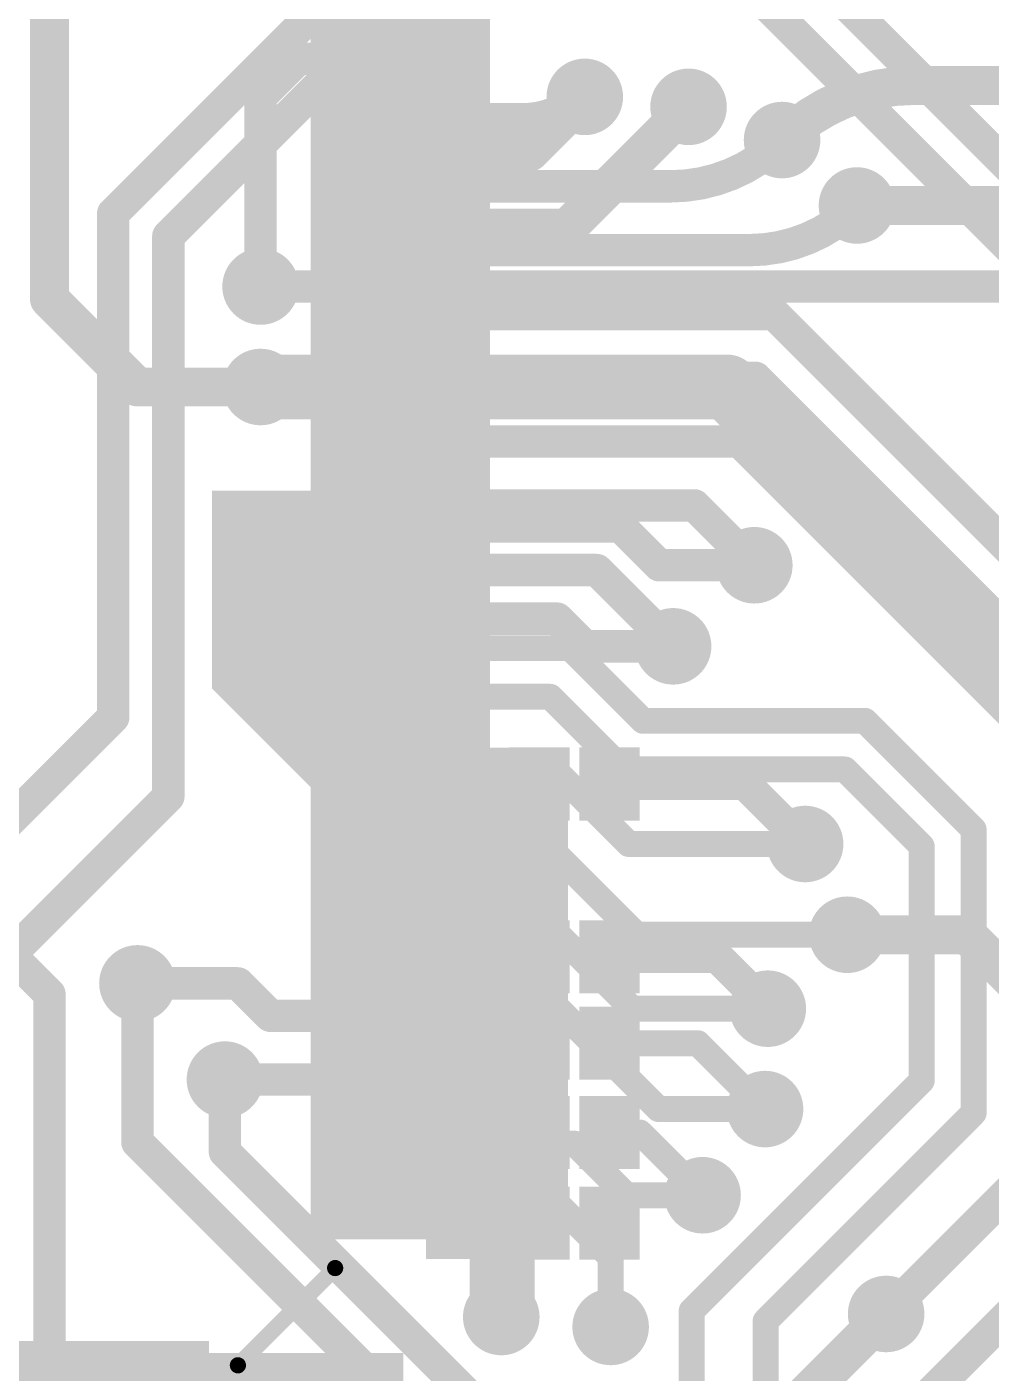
# Model space of a CAD drawing. Header units: millimetres. Extents: x -1.41 to 1.31, y -1.41 to 1.41.
# Drawn here: x 0.1959 to 0.4934, y -0.4238 to -0.0084 of the extents above; entities that cross this region are included whole.
import ezdxf

# ---------------------------------------------------------------- set-up
doc = ezdxf.new("R2010")
doc.units = ezdxf.units.MM
doc.header["$MEASUREMENT"] = 0
for name, color, linetype in [('BottomLayer', 5, 'Continuous'), ('BottomPaste', 16, 'Continuous'), ('BottomSolder', 6, 'Continuous'), ('Mechanical2', 216, 'Continuous'), ('TopLayer', 1, 'Continuous'), ('TopOverlay', 2, 'Continuous'), ('TopPaste', 8, 'Continuous'), ('TopSolder', 216, 'Continuous'), ('ViaHoleLayer', 16, 'Continuous')]:
    doc.layers.add(name, color=color, linetype=linetype)

# ---------------------------------------------------------------- blocks, each defined once
blk = doc.blocks.new('LQFP_100_16')
at = {"layer": 'TopLayer'}
for points in [[(0.2815, 0.12402), (0.32874, 0.12402), (0.32874, 0.1122), (0.2815, 0.1122)], [(0.2815, 0.10433), (0.32874, 0.10433), (0.32874, 0.09252), (0.2815, 0.09252)], [(0.2815, 0.08465), (0.32874, 0.08465), (0.32874, 0.07283), (0.2815, 0.07283)], [(0.2815, 0.06496), (0.32874, 0.06496), (0.32874, 0.05315), (0.2815, 0.05315)], [(0.2815, 0.04528), (0.32874, 0.04528), (0.32874, 0.03346), (0.2815, 0.03346)], [(0.2815, 0.02559), (0.32874, 0.02559), (0.32874, 0.01378), (0.2815, 0.01378)], [(0.2815, 0.00591), (0.32874, 0.00591), (0.32874, -0.00591), (0.2815, -0.00591)], [(0.2815, -0.01378), (0.32874, -0.01378), (0.32874, -0.02559), (0.2815, -0.02559)], [(0.2815, -0.03346), (0.32874, -0.03346), (0.32874, -0.04528), (0.2815, -0.04528)], [(0.2815, -0.05315), (0.32874, -0.05315), (0.32874, -0.06496), (0.2815, -0.06496)], [(0.2815, -0.07283), (0.32874, -0.07283), (0.32874, -0.08465), (0.2815, -0.08465)], [(0.2815, -0.09252), (0.32874, -0.09252), (0.32874, -0.10433), (0.2815, -0.10433)], [(0.2815, -0.1122), (0.32874, -0.1122), (0.32874, -0.12402), (0.2815, -0.12402)], [(0.2815, -0.13189), (0.32874, -0.13189), (0.32874, -0.1437), (0.2815, -0.1437)], [(0.2815, -0.15157), (0.32874, -0.15157), (0.32874, -0.16339), (0.2815, -0.16339)], [(0.2815, -0.17126), (0.32874, -0.17126), (0.32874, -0.18307), (0.2815, -0.18307)], [(0.2815, -0.19094), (0.32874, -0.19094), (0.32874, -0.20276), (0.2815, -0.20276)], [(0.2815, -0.21063), (0.32874, -0.21063), (0.32874, -0.22244), (0.2815, -0.22244)], [(0.2815, -0.23031), (0.32874, -0.23031), (0.32874, -0.24213), (0.2815, -0.24213)], [(0.20276, -0.2815), (0.20276, -0.32874), (0.19094, -0.32874), (0.19094, -0.2815)], [(0.22244, -0.2815), (0.22244, -0.32874), (0.21063, -0.32874), (0.21063, -0.2815)], [(0.24213, -0.2815), (0.24213, -0.32874), (0.23031, -0.32874), (0.23031, -0.2815)]]:
    blk.add_hatch(color=1, dxfattribs=at).paths.add_polyline_path(points)
at = {"layer": 'TopPaste'}
for points in [[(0.2815, 0.12402), (0.32874, 0.12402), (0.32874, 0.1122), (0.2815, 0.1122)], [(0.2815, 0.10433), (0.32874, 0.10433), (0.32874, 0.09252), (0.2815, 0.09252)], [(0.2815, 0.08465), (0.32874, 0.08465), (0.32874, 0.07283), (0.2815, 0.07283)], [(0.2815, 0.06496), (0.32874, 0.06496), (0.32874, 0.05315), (0.2815, 0.05315)], [(0.2815, 0.04528), (0.32874, 0.04528), (0.32874, 0.03346), (0.2815, 0.03346)], [(0.2815, 0.02559), (0.32874, 0.02559), (0.32874, 0.01378), (0.2815, 0.01378)], [(0.2815, 0.00591), (0.32874, 0.00591), (0.32874, -0.00591), (0.2815, -0.00591)], [(0.2815, -0.01378), (0.32874, -0.01378), (0.32874, -0.02559), (0.2815, -0.02559)], [(0.2815, -0.03346), (0.32874, -0.03346), (0.32874, -0.04528), (0.2815, -0.04528)], [(0.2815, -0.05315), (0.32874, -0.05315), (0.32874, -0.06496), (0.2815, -0.06496)], [(0.2815, -0.07283), (0.32874, -0.07283), (0.32874, -0.08465), (0.2815, -0.08465)], [(0.2815, -0.09252), (0.32874, -0.09252), (0.32874, -0.10433), (0.2815, -0.10433)], [(0.2815, -0.1122), (0.32874, -0.1122), (0.32874, -0.12402), (0.2815, -0.12402)], [(0.2815, -0.13189), (0.32874, -0.13189), (0.32874, -0.1437), (0.2815, -0.1437)], [(0.2815, -0.15157), (0.32874, -0.15157), (0.32874, -0.16339), (0.2815, -0.16339)], [(0.2815, -0.17126), (0.32874, -0.17126), (0.32874, -0.18307), (0.2815, -0.18307)], [(0.2815, -0.19094), (0.32874, -0.19094), (0.32874, -0.20276), (0.2815, -0.20276)], [(0.2815, -0.21063), (0.32874, -0.21063), (0.32874, -0.22244), (0.2815, -0.22244)], [(0.2815, -0.23031), (0.32874, -0.23031), (0.32874, -0.24213), (0.2815, -0.24213)], [(0.20276, -0.2815), (0.20276, -0.32874), (0.19094, -0.32874), (0.19094, -0.2815)], [(0.22244, -0.2815), (0.22244, -0.32874), (0.21063, -0.32874), (0.21063, -0.2815)], [(0.24213, -0.2815), (0.24213, -0.32874), (0.23031, -0.32874), (0.23031, -0.2815)]]:
    blk.add_hatch(color=8, dxfattribs=at).paths.add_polyline_path(points)
at = {"layer": 'TopSolder'}
for points in [[(0.2775, 0.1477), (0.33274, 0.1477), (0.33274, 0.12789), (0.2775, 0.12789)], [(0.2775, 0.12802), (0.33274, 0.12802), (0.33274, 0.1082), (0.2775, 0.1082)], [(0.2775, 0.10833), (0.33274, 0.10833), (0.33274, 0.08852), (0.2775, 0.08852)], [(0.2775, 0.08865), (0.33274, 0.08865), (0.33274, 0.06883), (0.2775, 0.06883)], [(0.2775, 0.06896), (0.33274, 0.06896), (0.33274, 0.04915), (0.2775, 0.04915)], [(0.2775, 0.04928), (0.33274, 0.04928), (0.33274, 0.02946), (0.2775, 0.02946)], [(0.2775, 0.02959), (0.33274, 0.02959), (0.33274, 0.00978), (0.2775, 0.00978)], [(0.2775, 0.00991), (0.33274, 0.00991), (0.33274, -0.00991), (0.2775, -0.00991)], [(0.2775, -0.00978), (0.33274, -0.00978), (0.33274, -0.02959), (0.2775, -0.02959)], [(0.2775, -0.02946), (0.33274, -0.02946), (0.33274, -0.04928), (0.2775, -0.04928)], [(0.2775, -0.04915), (0.33274, -0.04915), (0.33274, -0.06896), (0.2775, -0.06896)], [(0.2775, -0.06883), (0.33274, -0.06883), (0.33274, -0.08865), (0.2775, -0.08865)], [(0.2775, -0.08852), (0.33274, -0.08852), (0.33274, -0.10833), (0.2775, -0.10833)], [(0.2775, -0.1082), (0.33274, -0.1082), (0.33274, -0.12802), (0.2775, -0.12802)], [(0.2775, -0.12789), (0.33274, -0.12789), (0.33274, -0.1477), (0.2775, -0.1477)], [(0.2775, -0.14757), (0.33274, -0.14757), (0.33274, -0.16739), (0.2775, -0.16739)], [(0.2775, -0.16726), (0.33274, -0.16726), (0.33274, -0.18707), (0.2775, -0.18707)], [(0.2775, -0.18694), (0.33274, -0.18694), (0.33274, -0.20676), (0.2775, -0.20676)], [(0.2775, -0.20663), (0.33274, -0.20663), (0.33274, -0.22644), (0.2775, -0.22644)], [(0.2775, -0.22631), (0.33274, -0.22631), (0.33274, -0.24613), (0.2775, -0.24613)], [(0.20676, -0.2775), (0.20676, -0.33274), (0.18694, -0.33274), (0.18694, -0.2775)], [(0.22644, -0.2775), (0.22644, -0.33274), (0.20663, -0.33274), (0.20663, -0.2775)], [(0.24613, -0.2775), (0.24613, -0.33274), (0.22631, -0.33274), (0.22631, -0.2775)]]:
    blk.add_hatch(color=216, dxfattribs=at).paths.add_polyline_path(points)
at = {"layer": 'TopOverlay', "const_width": 0.005}
blk.add_lwpolyline([(0.255, -0.285), (0.285, -0.255)], dxfattribs=at)
at = {"layer": 'TopOverlay', "const_width": 0.0025}
for points in [[(0.28375, -0.255, 1), (0.28625, -0.255, 1)], [(0.25375, -0.285, 1), (0.25625, -0.285, 1)]]:
    blk.add_lwpolyline(points, format="xyb", close=True, dxfattribs=at)
blk = doc.blocks.new('R___0201_B_19')
at = {"layer": 'BottomLayer'}
for points in [[(-0.01614, 0.00728), (-0.00551, 0.00728), (-0.00551, -0.00728), (-0.01614, -0.00728)], [(0.00551, 0.00728), (0.01614, 0.00728), (0.01614, -0.00728), (0.00551, -0.00728)]]:
    blk.add_hatch(color=5, dxfattribs=at).paths.add_polyline_path(points)
at = {"layer": 'BottomPaste'}
for points in [[(-0.01614, 0.00728), (-0.00551, 0.00728), (-0.00551, -0.00728), (-0.01614, -0.00728)], [(0.00551, 0.00728), (0.01614, 0.00728), (0.01614, -0.00728), (0.00551, -0.00728)]]:
    blk.add_hatch(color=16, dxfattribs=at).paths.add_polyline_path(points)
at = {"layer": 'BottomSolder'}
for points in [[(-0.02014, 0.01128), (-0.00151, 0.01128), (-0.00151, -0.01128), (-0.02014, -0.01128)], [(0.00151, 0.01128), (0.02014, 0.01128), (0.02014, -0.01128), (0.00151, -0.01128)]]:
    blk.add_hatch(color=6, dxfattribs=at).paths.add_polyline_path(points)
blk = doc.blocks.new('R___0201_B_25')
at = {"layer": 'BottomLayer'}
for points in [[(-0.01614, 0.00728), (-0.00551, 0.00728), (-0.00551, -0.00728), (-0.01614, -0.00728)], [(0.00551, 0.00728), (0.01614, 0.00728), (0.01614, -0.00728), (0.00551, -0.00728)]]:
    blk.add_hatch(color=5, dxfattribs=at).paths.add_polyline_path(points)
at = {"layer": 'BottomPaste'}
for points in [[(-0.01614, 0.00728), (-0.00551, 0.00728), (-0.00551, -0.00728), (-0.01614, -0.00728)], [(0.00551, 0.00728), (0.01614, 0.00728), (0.01614, -0.00728), (0.00551, -0.00728)]]:
    blk.add_hatch(color=16, dxfattribs=at).paths.add_polyline_path(points)
at = {"layer": 'BottomSolder'}
for points in [[(-0.02014, 0.01128), (-0.00151, 0.01128), (-0.00151, -0.01128), (-0.02014, -0.01128)], [(0.00151, 0.01128), (0.02014, 0.01128), (0.02014, -0.01128), (0.00151, -0.01128)]]:
    blk.add_hatch(color=6, dxfattribs=at).paths.add_polyline_path(points)
blk = doc.blocks.new('R___0201_B_27')
at = {"layer": 'BottomLayer'}
for points in [[(-0.01614, 0.00728), (-0.00551, 0.00728), (-0.00551, -0.00728), (-0.01614, -0.00728)], [(0.00551, 0.00728), (0.01614, 0.00728), (0.01614, -0.00728), (0.00551, -0.00728)]]:
    blk.add_hatch(color=5, dxfattribs=at).paths.add_polyline_path(points)
at = {"layer": 'BottomPaste'}
for points in [[(-0.01614, 0.00728), (-0.00551, 0.00728), (-0.00551, -0.00728), (-0.01614, -0.00728)], [(0.00551, 0.00728), (0.01614, 0.00728), (0.01614, -0.00728), (0.00551, -0.00728)]]:
    blk.add_hatch(color=16, dxfattribs=at).paths.add_polyline_path(points)
at = {"layer": 'BottomSolder'}
for points in [[(-0.02014, 0.01128), (-0.00151, 0.01128), (-0.00151, -0.01128), (-0.02014, -0.01128)], [(0.00151, 0.01128), (0.02014, 0.01128), (0.02014, -0.01128), (0.00151, -0.01128)]]:
    blk.add_hatch(color=6, dxfattribs=at).paths.add_polyline_path(points)
blk = doc.blocks.new('R___0201_B_31')
at = {"layer": 'BottomLayer'}
for points in [[(-0.01614, 0.00728), (-0.00551, 0.00728), (-0.00551, -0.00728), (-0.01614, -0.00728)], [(0.00551, 0.00728), (0.01614, 0.00728), (0.01614, -0.00728), (0.00551, -0.00728)]]:
    blk.add_hatch(color=5, dxfattribs=at).paths.add_polyline_path(points)
at = {"layer": 'BottomPaste'}
for points in [[(-0.01614, 0.00728), (-0.00551, 0.00728), (-0.00551, -0.00728), (-0.01614, -0.00728)], [(0.00551, 0.00728), (0.01614, 0.00728), (0.01614, -0.00728), (0.00551, -0.00728)]]:
    blk.add_hatch(color=16, dxfattribs=at).paths.add_polyline_path(points)
at = {"layer": 'BottomSolder'}
for points in [[(-0.02014, 0.01128), (-0.00151, 0.01128), (-0.00151, -0.01128), (-0.02014, -0.01128)], [(0.00151, 0.01128), (0.02014, 0.01128), (0.02014, -0.01128), (0.00151, -0.01128)]]:
    blk.add_hatch(color=6, dxfattribs=at).paths.add_polyline_path(points)
blk = doc.blocks.new('R___0201_B_34')
at = {"layer": 'BottomLayer'}
for points in [[(-0.01614, 0.00728), (-0.00551, 0.00728), (-0.00551, -0.00728), (-0.01614, -0.00728)], [(0.00551, 0.00728), (0.01614, 0.00728), (0.01614, -0.00728), (0.00551, -0.00728)]]:
    blk.add_hatch(color=5, dxfattribs=at).paths.add_polyline_path(points)
at = {"layer": 'BottomPaste'}
for points in [[(-0.01614, 0.00728), (-0.00551, 0.00728), (-0.00551, -0.00728), (-0.01614, -0.00728)], [(0.00551, 0.00728), (0.01614, 0.00728), (0.01614, -0.00728), (0.00551, -0.00728)]]:
    blk.add_hatch(color=16, dxfattribs=at).paths.add_polyline_path(points)
at = {"layer": 'BottomSolder'}
for points in [[(-0.02014, 0.01128), (-0.00151, 0.01128), (-0.00151, -0.01128), (-0.02014, -0.01128)], [(0.00151, 0.01128), (0.02014, 0.01128), (0.02014, -0.01128), (0.00151, -0.01128)]]:
    blk.add_hatch(color=6, dxfattribs=at).paths.add_polyline_path(points)
blk = doc.blocks.new('R___0201_B_36')
at = {"layer": 'BottomLayer'}
for points in [[(-0.01614, 0.00728), (-0.00551, 0.00728), (-0.00551, -0.00728), (-0.01614, -0.00728)], [(0.00551, 0.00728), (0.01614, 0.00728), (0.01614, -0.00728), (0.00551, -0.00728)]]:
    blk.add_hatch(color=5, dxfattribs=at).paths.add_polyline_path(points)
at = {"layer": 'BottomPaste'}
for points in [[(-0.01614, 0.00728), (-0.00551, 0.00728), (-0.00551, -0.00728), (-0.01614, -0.00728)], [(0.00551, 0.00728), (0.01614, 0.00728), (0.01614, -0.00728), (0.00551, -0.00728)]]:
    blk.add_hatch(color=16, dxfattribs=at).paths.add_polyline_path(points)
at = {"layer": 'BottomSolder'}
for points in [[(-0.02014, 0.01128), (-0.00151, 0.01128), (-0.00151, -0.01128), (-0.02014, -0.01128)], [(0.00151, 0.01128), (0.02014, 0.01128), (0.02014, -0.01128), (0.00151, -0.01128)]]:
    blk.add_hatch(color=6, dxfattribs=at).paths.add_polyline_path(points)
blk = doc.blocks.new('R___0201_B_50')
at = {"layer": 'BottomLayer'}
for points in [[(-0.01614, 0.00728), (-0.00551, 0.00728), (-0.00551, -0.00728), (-0.01614, -0.00728)], [(0.00551, 0.00728), (0.01614, 0.00728), (0.01614, -0.00728), (0.00551, -0.00728)]]:
    blk.add_hatch(color=5, dxfattribs=at).paths.add_polyline_path(points)
at = {"layer": 'BottomPaste'}
for points in [[(-0.01614, 0.00728), (-0.00551, 0.00728), (-0.00551, -0.00728), (-0.01614, -0.00728)], [(0.00551, 0.00728), (0.01614, 0.00728), (0.01614, -0.00728), (0.00551, -0.00728)]]:
    blk.add_hatch(color=16, dxfattribs=at).paths.add_polyline_path(points)
at = {"layer": 'BottomSolder'}
for points in [[(-0.02014, 0.01128), (-0.00151, 0.01128), (-0.00151, -0.01128), (-0.02014, -0.01128)], [(0.00151, 0.01128), (0.02014, 0.01128), (0.02014, -0.01128), (0.00151, -0.01128)]]:
    blk.add_hatch(color=6, dxfattribs=at).paths.add_polyline_path(points)
blk = doc.blocks.new('R___0201_B_52')
at = {"layer": 'BottomLayer'}
for points in [[(-0.01614, 0.00728), (-0.00551, 0.00728), (-0.00551, -0.00728), (-0.01614, -0.00728)], [(0.00551, 0.00728), (0.01614, 0.00728), (0.01614, -0.00728), (0.00551, -0.00728)]]:
    blk.add_hatch(color=5, dxfattribs=at).paths.add_polyline_path(points)
at = {"layer": 'BottomPaste'}
for points in [[(-0.01614, 0.00728), (-0.00551, 0.00728), (-0.00551, -0.00728), (-0.01614, -0.00728)], [(0.00551, 0.00728), (0.01614, 0.00728), (0.01614, -0.00728), (0.00551, -0.00728)]]:
    blk.add_hatch(color=16, dxfattribs=at).paths.add_polyline_path(points)
at = {"layer": 'BottomSolder'}
for points in [[(-0.02014, 0.01128), (-0.00151, 0.01128), (-0.00151, -0.01128), (-0.02014, -0.01128)], [(0.00151, 0.01128), (0.02014, 0.01128), (0.02014, -0.01128), (0.00151, -0.01128)]]:
    blk.add_hatch(color=6, dxfattribs=at).paths.add_polyline_path(points)

msp = doc.modelspace()

# ---------------------------------------------------------------- hatches: boundary and pattern name
at = {"layer": 'BottomLayer'}
h = msp.add_hatch(color=5, dxfattribs=at)
edge = h.paths.add_edge_path()
edge.add_arc((0.36802, -0.03002), 0.01181, 0, 360)
h = msp.add_hatch(color=5, dxfattribs=at)
edge = h.paths.add_edge_path()
edge.add_arc((0.40004, -0.03309), 0.01181, 0, 360)
h = msp.add_hatch(color=5, dxfattribs=at)
edge = h.paths.add_edge_path()
edge.add_arc((0.42889, -0.04334), 0.01181, 0, 360)
for points in [[(0.314, -0.05553), (0.329, -0.05553), (0.329, -0.03853), (0.314, -0.03853)], [(0.253, -0.21253), (0.30817, -0.21253), (0.30817, -0.15153), (0.253, -0.15153)], [(0.35738, -0.25479), (0.28406, -0.18147), (0.253, -0.21253), (0.32632, -0.28585)], [(0.319, -0.38853), (0.36283, -0.38853), (0.36283, -0.232), (0.319, -0.232)]]:
    msp.add_hatch(color=5, dxfattribs=at).paths.add_polyline_path(points)
h = msp.add_hatch(color=5, dxfattribs=at)
edge = h.paths.add_edge_path()
edge.add_arc((0.452, -0.06353), 0.01181, 0, 360)
h = msp.add_hatch(color=5, dxfattribs=at)
edge = h.paths.add_edge_path()
edge.add_arc((0.268, -0.08853), 0.01181, 0, 360)
h = msp.add_hatch(color=5, dxfattribs=at)
edge = h.paths.add_edge_path()
edge.add_arc((0.268, -0.11953), 0.01181, 0, 360)
h = msp.add_hatch(color=5, dxfattribs=at)
edge = h.paths.add_edge_path()
edge.add_arc((0.268, -0.16953), 0.01181, 0, 360)
h = msp.add_hatch(color=5, dxfattribs=at)
edge = h.paths.add_edge_path()
edge.add_arc((0.42033, -0.17453), 0.01181, 0, 360)
h = msp.add_hatch(color=5, dxfattribs=at)
edge = h.paths.add_edge_path()
edge.add_arc((0.268, -0.20053), 0.01181, 0, 360)
h = msp.add_hatch(color=5, dxfattribs=at)
edge = h.paths.add_edge_path()
edge.add_arc((0.39527, -0.19954), 0.01181, 0, 360)
h = msp.add_hatch(color=5, dxfattribs=at)
edge = h.paths.add_edge_path()
edge.add_arc((0.43601, -0.26053), 0.01181, 0, 360)
h = msp.add_hatch(color=5, dxfattribs=at)
edge = h.paths.add_edge_path()
edge.add_arc((0.449, -0.28853), 0.01181, 0, 360)
h = msp.add_hatch(color=5, dxfattribs=at)
edge = h.paths.add_edge_path()
edge.add_arc((0.23, -0.30353), 0.01181, 0, 360)
h = msp.add_hatch(color=5, dxfattribs=at)
edge = h.paths.add_edge_path()
edge.add_arc((0.42449, -0.31134), 0.01181, 0, 360)
h = msp.add_hatch(color=5, dxfattribs=at)
edge = h.paths.add_edge_path()
edge.add_arc((0.257, -0.33322), 0.01181, 0, 360)
h = msp.add_hatch(color=5, dxfattribs=at)
edge = h.paths.add_edge_path()
edge.add_arc((0.42364, -0.34231), 0.01181, 0, 360)
h = msp.add_hatch(color=5, dxfattribs=at)
edge = h.paths.add_edge_path()
edge.add_arc((0.40437, -0.3689), 0.01181, 0, 360)
h = msp.add_hatch(color=5, dxfattribs=at)
edge = h.paths.add_edge_path()
edge.add_arc((0.461, -0.40553), 0.01181, 0, 360)
h = msp.add_hatch(color=5, dxfattribs=at)
edge = h.paths.add_edge_path()
edge.add_arc((0.34226, -0.40647), 0.01181, 0, 360)
h = msp.add_hatch(color=5, dxfattribs=at)
edge = h.paths.add_edge_path()
edge.add_arc((0.376, -0.40953), 0.01181, 0, 360)
at = {"layer": 'TopLayer'}
h = msp.add_hatch(color=1, dxfattribs=at)
edge = h.paths.add_edge_path()
edge.add_arc((0.36802, -0.03002), 0.01181, 0, 360)
h = msp.add_hatch(color=1, dxfattribs=at)
edge = h.paths.add_edge_path()
edge.add_arc((0.40004, -0.03309), 0.01181, 0, 360)
h = msp.add_hatch(color=1, dxfattribs=at)
edge = h.paths.add_edge_path()
edge.add_arc((0.42889, -0.04334), 0.01181, 0, 360)
h = msp.add_hatch(color=1, dxfattribs=at)
edge = h.paths.add_edge_path()
edge.add_arc((0.452, -0.06353), 0.01181, 0, 360)
h = msp.add_hatch(color=1, dxfattribs=at)
edge = h.paths.add_edge_path()
edge.add_arc((0.268, -0.08853), 0.01181, 0, 360)
h = msp.add_hatch(color=1, dxfattribs=at)
edge = h.paths.add_edge_path()
edge.add_arc((0.268, -0.11953), 0.01181, 0, 360)
h = msp.add_hatch(color=1, dxfattribs=at)
edge = h.paths.add_edge_path()
edge.add_arc((0.268, -0.16953), 0.01181, 0, 360)
h = msp.add_hatch(color=1, dxfattribs=at)
edge = h.paths.add_edge_path()
edge.add_arc((0.42033, -0.17453), 0.01181, 0, 360)
h = msp.add_hatch(color=1, dxfattribs=at)
edge = h.paths.add_edge_path()
edge.add_arc((0.268, -0.20053), 0.01181, 0, 360)
h = msp.add_hatch(color=1, dxfattribs=at)
edge = h.paths.add_edge_path()
edge.add_arc((0.39527, -0.19954), 0.01181, 0, 360)
h = msp.add_hatch(color=1, dxfattribs=at)
edge = h.paths.add_edge_path()
edge.add_arc((0.43601, -0.26053), 0.01181, 0, 360)
h = msp.add_hatch(color=1, dxfattribs=at)
edge = h.paths.add_edge_path()
edge.add_arc((0.449, -0.28853), 0.01181, 0, 360)
h = msp.add_hatch(color=1, dxfattribs=at)
edge = h.paths.add_edge_path()
edge.add_arc((0.23, -0.30353), 0.01181, 0, 360)
h = msp.add_hatch(color=1, dxfattribs=at)
edge = h.paths.add_edge_path()
edge.add_arc((0.42449, -0.31134), 0.01181, 0, 360)
h = msp.add_hatch(color=1, dxfattribs=at)
edge = h.paths.add_edge_path()
edge.add_arc((0.257, -0.33322), 0.01181, 0, 360)
h = msp.add_hatch(color=1, dxfattribs=at)
edge = h.paths.add_edge_path()
edge.add_arc((0.42364, -0.34231), 0.01181, 0, 360)
h = msp.add_hatch(color=1, dxfattribs=at)
edge = h.paths.add_edge_path()
edge.add_arc((0.40437, -0.3689), 0.01181, 0, 360)
h = msp.add_hatch(color=1, dxfattribs=at)
edge = h.paths.add_edge_path()
edge.add_arc((0.461, -0.40553), 0.01181, 0, 360)
h = msp.add_hatch(color=1, dxfattribs=at)
edge = h.paths.add_edge_path()
edge.add_arc((0.34226, -0.40647), 0.01181, 0, 360)
h = msp.add_hatch(color=1, dxfattribs=at)
edge = h.paths.add_edge_path()
edge.add_arc((0.376, -0.40953), 0.01181, 0, 360)
msp.add_hatch(color=1, dxfattribs=at).paths.add_polyline_path([(0.312, -0.468), (0.312, -0.41761), (0.23622, -0.41761), (0.23622, -0.468)])
at = {"layer": 'ViaHoleLayer'}
h = msp.add_hatch(color=16, dxfattribs=at)
edge = h.paths.add_edge_path()
edge.add_arc((0.36802, -0.03002), 0.00591, 0, 360)
h = msp.add_hatch(color=16, dxfattribs=at)
edge = h.paths.add_edge_path()
edge.add_arc((0.40004, -0.03309), 0.00591, 0, 360)
h = msp.add_hatch(color=16, dxfattribs=at)
edge = h.paths.add_edge_path()
edge.add_arc((0.42889, -0.04334), 0.00591, 0, 360)
h = msp.add_hatch(color=16, dxfattribs=at)
edge = h.paths.add_edge_path()
edge.add_arc((0.452, -0.06353), 0.00591, 0, 360)
h = msp.add_hatch(color=16, dxfattribs=at)
edge = h.paths.add_edge_path()
edge.add_arc((0.268, -0.08853), 0.00591, 0, 360)
h = msp.add_hatch(color=16, dxfattribs=at)
edge = h.paths.add_edge_path()
edge.add_arc((0.268, -0.11953), 0.00591, 0, 360)
h = msp.add_hatch(color=16, dxfattribs=at)
edge = h.paths.add_edge_path()
edge.add_arc((0.268, -0.16953), 0.00591, 0, 360)
h = msp.add_hatch(color=16, dxfattribs=at)
edge = h.paths.add_edge_path()
edge.add_arc((0.42033, -0.17453), 0.00591, 0, 360)
h = msp.add_hatch(color=16, dxfattribs=at)
edge = h.paths.add_edge_path()
edge.add_arc((0.268, -0.20053), 0.00591, 0, 360)
h = msp.add_hatch(color=16, dxfattribs=at)
edge = h.paths.add_edge_path()
edge.add_arc((0.39527, -0.19954), 0.00591, 0, 360)
h = msp.add_hatch(color=16, dxfattribs=at)
edge = h.paths.add_edge_path()
edge.add_arc((0.43601, -0.26053), 0.00591, 0, 360)
h = msp.add_hatch(color=16, dxfattribs=at)
edge = h.paths.add_edge_path()
edge.add_arc((0.449, -0.28853), 0.00591, 0, 360)
h = msp.add_hatch(color=16, dxfattribs=at)
edge = h.paths.add_edge_path()
edge.add_arc((0.23, -0.30353), 0.00591, 0, 360)
h = msp.add_hatch(color=16, dxfattribs=at)
edge = h.paths.add_edge_path()
edge.add_arc((0.42449, -0.31134), 0.00591, 0, 360)
h = msp.add_hatch(color=16, dxfattribs=at)
edge = h.paths.add_edge_path()
edge.add_arc((0.257, -0.33322), 0.00591, 0, 360)
h = msp.add_hatch(color=16, dxfattribs=at)
edge = h.paths.add_edge_path()
edge.add_arc((0.42364, -0.34231), 0.00591, 0, 360)
h = msp.add_hatch(color=16, dxfattribs=at)
edge = h.paths.add_edge_path()
edge.add_arc((0.40437, -0.3689), 0.00591, 0, 360)
h = msp.add_hatch(color=16, dxfattribs=at)
edge = h.paths.add_edge_path()
edge.add_arc((0.34226, -0.40647), 0.00591, 0, 360)
h = msp.add_hatch(color=16, dxfattribs=at)
edge = h.paths.add_edge_path()
edge.add_arc((0.461, -0.40553), 0.00591, 0, 360)
h = msp.add_hatch(color=16, dxfattribs=at)
edge = h.paths.add_edge_path()
edge.add_arc((0.376, -0.40953), 0.00591, 0, 360)

# ---------------------------------------------------------------- linework, layer by layer
at = {"layer": 'BottomLayer'}
for points, const_width in [([(0.22254, -0.06595), (0.3096, 0.02111)], 0.01), ([(0.23954, -0.07299), (0.31395, 0.00143)], 0.01), ([(0.46949, -0.02653), (0.683, -0.02653)], 0.012), ([(0.35104, -0.047), (0.36802, -0.03002)], 0.012), ([(0.3626, -0.07053), (0.40004, -0.03309)], 0.012), ([(0.29935, -0.0635), (0.29935, -0.047)], 0.012), ([(0.321, -0.047), (0.35104, -0.047)], 0.012), ([(0.29935, -0.0635), (0.30638, -0.07053)], 0.012), ([(0.452, -0.06353), (0.66, -0.06353)], 0.012), ([(0.22254, -0.22143), (0.22254, -0.06595)], 0.01), ([(0.30638, -0.07053), (0.3626, -0.07053)], 0.012), ([(0.23954, -0.2459), (0.23954, -0.07299)], 0.01), ([(0.268, -0.08853), (0.59362, -0.08853)], 0.01), ([(0.268, -0.11953), (0.412, -0.11953)], 0.02), ([(0.412, -0.11953), (0.55881, -0.26634)], 0.02), ([(0.32231, -0.16253), (0.379, -0.16253)], 0.01), ([(0.379, -0.16253), (0.391, -0.17453)], 0.01), ([(0.321, -0.163), (0.32184, -0.163)], 0.008), ([(0.32184, -0.163), (0.32231, -0.16253)], 0.008), ([(0.391, -0.17453), (0.42033, -0.17453)], 0.01), ([(0.268, -0.17753), (0.27, -0.17753)], 0.008), ([(0.28059, -0.18403), (0.29417, -0.19761)], 0.025), ([(0.29417, -0.2167), (0.29417, -0.19761)], 0.025), ([(0.29935, -0.191), (0.30003, -0.19168)], 0.012), ([(0.30003, -0.19677), (0.30003, -0.19168)], 0.012), ([(0.323, -0.191), (0.35947, -0.191)], 0.01), ([(0.35947, -0.191), (0.36801, -0.19954)], 0.01), ([(0.30003, -0.19677), (0.30217, -0.19891)], 0.012), ([(0.30217, -0.2087), (0.30217, -0.19891)], 0.012), ([(0.36801, -0.19954), (0.39527, -0.19954)], 0.01), ([(0.13497, -0.309), (0.22254, -0.22143)], 0.01), ([(0.33147, -0.238), (0.341, -0.238)], 0.012), ([(0.341, -0.238), (0.34274, -0.23974)], 0.012), ([(0.34274, -0.26794), (0.34274, -0.23974)], 0.012), ([(0.345, -0.242), (0.354, -0.242)], 0.012), ([(0.37565, -0.242), (0.41748, -0.242)], 0.01), ([(0.41748, -0.242), (0.43601, -0.26053)], 0.01), ([(0.14842, -0.33702), (0.23954, -0.2459)], 0.01), ([(0.34541, -0.31026), (0.34541, -0.26794)], 0.025), ([(0.34274, -0.28916), (0.34891, -0.29533)], 0.012), ([(0.449, -0.28853), (0.486, -0.28853)], 0.012), ([(0.486, -0.28853), (0.531, -0.33353)], 0.012), ([(0.37565, -0.29533), (0.40892, -0.29533)], 0.01), ([(0.40892, -0.29533), (0.42449, -0.31091)], 0.01), ([(0.23, -0.35257), (0.23, -0.30353)], 0.01), ([(0.34226, -0.31692), (0.34891, -0.31026)], 0.012), ([(0.35441, -0.322), (0.35441, -0.31026)], 0.012), ([(0.42449, -0.31134), (0.42449, -0.31091)], 0.01), ([(0.37565, -0.322), (0.40289, -0.322)], 0.008), ([(0.40289, -0.322), (0.42321, -0.34231)], 0.008), ([(0.257, -0.35553), (0.257, -0.33322)], 0.01), ([(0.42321, -0.34231), (0.42364, -0.34231)], 0.008), ([(0.34351, -0.36044), (0.35441, -0.34953)], 0.012), ([(0.23, -0.35257), (0.32096, -0.44353)], 0.01), ([(0.37565, -0.34953), (0.385, -0.34953)], 0.008), ([(0.37565, -0.35032), (0.37565, -0.34953)], 0.008), ([(0.37565, -0.35032), (0.37697, -0.35164)], 0.008), ([(0.385, -0.34953), (0.40437, -0.3689)], 0.008), ([(0.257, -0.35553), (0.345, -0.44353)], 0.01), ([(0.34251, -0.40623), (0.34251, -0.36268)], 0.02), ([(0.34226, -0.36044), (0.34351, -0.36168)], 0.012), ([(0.376, -0.40953), (0.376, -0.37787)], 0.008), ([(0.34226, -0.40647), (0.34351, -0.40523)], 0.012), ([(0.363, -0.50353), (0.461, -0.40553)], 0.012)]:
    msp.add_lwpolyline(points, dxfattribs=dict(at, const_width=const_width))
at = {"layer": 'BottomLayer', "const_width": 0.012}
msp.add_lwpolyline([(0.42889, -0.04334, -0.198912), (0.46949, -0.02653)], format="xyb", dxfattribs=at)
at = {"layer": 'BottomLayer'}
for points, const_width in [([(0.46649, -0.02653, 1), (0.47249, -0.02653, 1)], 0.006), ([(0.46649, -0.02653, 1), (0.47249, -0.02653, 1)], 0.006), ([(0.36502, -0.03002, 1), (0.37102, -0.03002, 1)], 0.006), ([(0.39704, -0.03309, 1), (0.40304, -0.03309, 1)], 0.006), ([(0.42589, -0.04334, 1), (0.43189, -0.04334, 1)], 0.006), ([(0.29635, -0.047, 1), (0.30235, -0.047, 1)], 0.006), ([(0.318, -0.047, 1), (0.324, -0.047, 1)], 0.006), ([(0.34804, -0.047, 1), (0.35404, -0.047, 1)], 0.006), ([(0.34804, -0.047, 1), (0.35404, -0.047, 1)], 0.006), ([(0.29635, -0.0635, 1), (0.30235, -0.0635, 1)], 0.006), ([(0.29635, -0.0635, 1), (0.30235, -0.0635, 1)], 0.006), ([(0.449, -0.06353, 1), (0.455, -0.06353, 1)], 0.006), ([(0.22004, -0.06595, 1), (0.22504, -0.06595, 1)], 0.005), ([(0.22004, -0.06595, 1), (0.22504, -0.06595, 1)], 0.005), ([(0.30338, -0.07053, 1), (0.30938, -0.07053, 1)], 0.006), ([(0.30338, -0.07053, 1), (0.30938, -0.07053, 1)], 0.006), ([(0.3596, -0.07053, 1), (0.3656, -0.07053, 1)], 0.006), ([(0.3596, -0.07053, 1), (0.3656, -0.07053, 1)], 0.006), ([(0.23704, -0.07299, 1), (0.24204, -0.07299, 1)], 0.005), ([(0.23704, -0.07299, 1), (0.24204, -0.07299, 1)], 0.005), ([(0.2655, -0.08853, 1), (0.2705, -0.08853, 1)], 0.005), ([(0.263, -0.11953, 1), (0.273, -0.11953, 1)], 0.01), ([(0.407, -0.11953, 1), (0.417, -0.11953, 1)], 0.01), ([(0.407, -0.11953, 1), (0.417, -0.11953, 1)], 0.01), ([(0.31981, -0.16253, 1), (0.32481, -0.16253, 1)], 0.005), ([(0.3765, -0.16253, 1), (0.3815, -0.16253, 1)], 0.005), ([(0.3765, -0.16253, 1), (0.3815, -0.16253, 1)], 0.005), ([(0.319, -0.163, 1), (0.323, -0.163, 1)], 0.004), ([(0.31984, -0.163, 1), (0.32384, -0.163, 1)], 0.004), ([(0.31984, -0.163, 1), (0.32384, -0.163, 1)], 0.004), ([(0.32031, -0.16253, 1), (0.32431, -0.16253, 1)], 0.004), ([(0.3885, -0.17453, 1), (0.3935, -0.17453, 1)], 0.005), ([(0.3885, -0.17453, 1), (0.3935, -0.17453, 1)], 0.005), ([(0.41783, -0.17453, 1), (0.42283, -0.17453, 1)], 0.005), ([(0.266, -0.17753, 1), (0.27, -0.17753, 1)], 0.004), ([(0.268, -0.17753, 1), (0.272, -0.17753, 1)], 0.004), ([(0.27434, -0.18403, 1), (0.28684, -0.18403, 1)], 0.0125), ([(0.28792, -0.19761, 1), (0.30042, -0.19761, 1)], 0.0125), ([(0.28792, -0.19761, 1), (0.30042, -0.19761, 1)], 0.0125), ([(0.29635, -0.191, 1), (0.30235, -0.191, 1)], 0.006), ([(0.29703, -0.19168, 1), (0.30303, -0.19168, 1)], 0.006), ([(0.29703, -0.19168, 1), (0.30303, -0.19168, 1)], 0.006), ([(0.3205, -0.191, 1), (0.3255, -0.191, 1)], 0.005), ([(0.35697, -0.191, 1), (0.36197, -0.191, 1)], 0.005), ([(0.35697, -0.191, 1), (0.36197, -0.191, 1)], 0.005), ([(0.29703, -0.19677, 1), (0.30303, -0.19677, 1)], 0.006), ([(0.29703, -0.19677, 1), (0.30303, -0.19677, 1)], 0.006), ([(0.29917, -0.19891, 1), (0.30517, -0.19891, 1)], 0.006), ([(0.29917, -0.19891, 1), (0.30517, -0.19891, 1)], 0.006), ([(0.36551, -0.19954, 1), (0.37051, -0.19954, 1)], 0.005), ([(0.36551, -0.19954, 1), (0.37051, -0.19954, 1)], 0.005), ([(0.39277, -0.19954, 1), (0.39777, -0.19954, 1)], 0.005), ([(0.29917, -0.2087, 1), (0.30517, -0.2087, 1)], 0.006), ([(0.28792, -0.2167, 1), (0.30042, -0.2167, 1)], 0.0125), ([(0.22004, -0.22143, 1), (0.22504, -0.22143, 1)], 0.005), ([(0.22004, -0.22143, 1), (0.22504, -0.22143, 1)], 0.005), ([(0.32847, -0.238, 1), (0.33447, -0.238, 1)], 0.006), ([(0.338, -0.238, 1), (0.344, -0.238, 1)], 0.006), ([(0.338, -0.238, 1), (0.344, -0.238, 1)], 0.006), ([(0.33974, -0.23974, 1), (0.34574, -0.23974, 1)], 0.006), ([(0.33974, -0.23974, 1), (0.34574, -0.23974, 1)], 0.006), ([(0.342, -0.242, 1), (0.348, -0.242, 1)], 0.006), ([(0.351, -0.242, 1), (0.357, -0.242, 1)], 0.006), ([(0.37315, -0.242, 1), (0.37815, -0.242, 1)], 0.005), ([(0.41498, -0.242, 1), (0.41998, -0.242, 1)], 0.005), ([(0.41498, -0.242, 1), (0.41998, -0.242, 1)], 0.005), ([(0.23704, -0.2459, 1), (0.24204, -0.2459, 1)], 0.005), ([(0.23704, -0.2459, 1), (0.24204, -0.2459, 1)], 0.005), ([(0.33916, -0.26794, 1), (0.35166, -0.26794, 1)], 0.0125), ([(0.43351, -0.26053, 1), (0.43851, -0.26053, 1)], 0.005), ([(0.33974, -0.26794, 1), (0.34574, -0.26794, 1)], 0.006), ([(0.33974, -0.28916, 1), (0.34574, -0.28916, 1)], 0.006), ([(0.446, -0.28853, 1), (0.452, -0.28853, 1)], 0.006), ([(0.483, -0.28853, 1), (0.489, -0.28853, 1)], 0.006), ([(0.483, -0.28853, 1), (0.489, -0.28853, 1)], 0.006), ([(0.34591, -0.29533, 1), (0.35191, -0.29533, 1)], 0.006), ([(0.37315, -0.29533, 1), (0.37815, -0.29533, 1)], 0.005), ([(0.40642, -0.29533, 1), (0.41142, -0.29533, 1)], 0.005), ([(0.40642, -0.29533, 1), (0.41142, -0.29533, 1)], 0.005), ([(0.2275, -0.30353, 1), (0.2325, -0.30353, 1)], 0.005), ([(0.33916, -0.31026, 1), (0.35166, -0.31026, 1)], 0.0125), ([(0.34591, -0.31026, 1), (0.35191, -0.31026, 1)], 0.006), ([(0.35141, -0.31026, 1), (0.35741, -0.31026, 1)], 0.006), ([(0.42199, -0.31091, 1), (0.42699, -0.31091, 1)], 0.005), ([(0.42199, -0.31091, 1), (0.42699, -0.31091, 1)], 0.005), ([(0.42199, -0.31134, 1), (0.42699, -0.31134, 1)], 0.005), ([(0.33926, -0.31692, 1), (0.34526, -0.31692, 1)], 0.006), ([(0.35141, -0.322, 1), (0.35741, -0.322, 1)], 0.006), ([(0.37365, -0.322, 1), (0.37765, -0.322, 1)], 0.004), ([(0.40089, -0.322, 1), (0.40489, -0.322, 1)], 0.004), ([(0.40089, -0.322, 1), (0.40489, -0.322, 1)], 0.004), ([(0.2545, -0.33322, 1), (0.2595, -0.33322, 1)], 0.005), ([(0.42121, -0.34231, 1), (0.42521, -0.34231, 1)], 0.004), ([(0.42121, -0.34231, 1), (0.42521, -0.34231, 1)], 0.004), ([(0.42164, -0.34231, 1), (0.42564, -0.34231, 1)], 0.004), ([(0.35141, -0.34953, 1), (0.35741, -0.34953, 1)], 0.006), ([(0.2275, -0.35257, 1), (0.2325, -0.35257, 1)], 0.005), ([(0.2275, -0.35257, 1), (0.2325, -0.35257, 1)], 0.005), ([(0.37365, -0.34953, 1), (0.37765, -0.34953, 1)], 0.004), ([(0.37365, -0.34953, 1), (0.37765, -0.34953, 1)], 0.004), ([(0.37365, -0.35032, 1), (0.37765, -0.35032, 1)], 0.004), ([(0.37365, -0.35032, 1), (0.37765, -0.35032, 1)], 0.004), ([(0.37497, -0.35164, 1), (0.37897, -0.35164, 1)], 0.004), ([(0.383, -0.34953, 1), (0.387, -0.34953, 1)], 0.004), ([(0.383, -0.34953, 1), (0.387, -0.34953, 1)], 0.004), ([(0.2545, -0.35553, 1), (0.2595, -0.35553, 1)], 0.005), ([(0.2545, -0.35553, 1), (0.2595, -0.35553, 1)], 0.005), ([(0.33751, -0.36268, 1), (0.34751, -0.36268, 1)], 0.01), ([(0.33926, -0.36044, 1), (0.34526, -0.36044, 1)], 0.006), ([(0.34051, -0.36044, 1), (0.34651, -0.36044, 1)], 0.006), ([(0.34051, -0.36168, 1), (0.34651, -0.36168, 1)], 0.006), ([(0.40237, -0.3689, 1), (0.40637, -0.3689, 1)], 0.004), ([(0.374, -0.37787, 1), (0.378, -0.37787, 1)], 0.004), ([(0.33751, -0.40623, 1), (0.34751, -0.40623, 1)], 0.01), ([(0.33926, -0.40647, 1), (0.34526, -0.40647, 1)], 0.006), ([(0.34051, -0.40523, 1), (0.34651, -0.40523, 1)], 0.006), ([(0.458, -0.40553, 1), (0.464, -0.40553, 1)], 0.006), ([(0.374, -0.40953, 1), (0.378, -0.40953, 1)], 0.004)]:
    msp.add_lwpolyline(points, format="xyb", close=True, dxfattribs=dict(at, const_width=const_width))
at = {"layer": 'Mechanical2', "const_width": 0.015}
msp.add_lwpolyline([(1.30453, -0.50159, -5.376897), (1.30384, 0.50339)], format="xyb", dxfattribs=at)
at = {"layer": 'TopLayer'}
for points, const_width in [([(0.20285, -0.09238), (0.20285, 0.16175)], 0.012), ([(0.42604, 0.02111), (0.56279, -0.11564)], 0.01), ([(0.42105, 0.00143), (0.524, -0.10153)], 0.01), ([(0.268, -0.03), (0.27974, -0.01826)], 0.01), ([(0.27974, -0.01826), (0.31112, -0.01826)], 0.01), ([(0.36488, -0.03002), (0.36802, -0.03002)], 0.012), ([(0.268, -0.08853), (0.268, -0.03)], 0.01), ([(0.31112, -0.03794), (0.34889, -0.03794)], 0.012), ([(0.31112, -0.05763), (0.3944, -0.05763)], 0.01), ([(0.31112, -0.07731), (0.41872, -0.07731)], 0.01), ([(0.20285, -0.09238), (0.23, -0.11953)], 0.012), ([(0.31112, -0.097), (0.42647, -0.097)], 0.01), ([(0.42647, -0.097), (0.54, -0.21053)], 0.01), ([(0.31112, -0.11669), (0.42069, -0.11669)], 0.01), ([(0.42069, -0.11669), (0.522, -0.218)], 0.01), ([(0.23, -0.11953), (0.268, -0.11953)], 0.012), ([(0.31112, -0.13637), (0.41584, -0.13637)], 0.01), ([(0.41584, -0.13637), (0.505, -0.22553)], 0.01), ([(0.31112, -0.15606), (0.40185, -0.15606)], 0.01), ([(0.40185, -0.15606), (0.42033, -0.17453)], 0.01), ([(0.31107, -0.176), (0.37173, -0.176)], 0.01), ([(0.37173, -0.176), (0.39527, -0.19954)], 0.01), ([(0.31112, -0.20011), (0.36358, -0.20011)], 0.008), ([(0.36358, -0.20011), (0.3659, -0.20243)], 0.008), ([(0.3659, -0.20243), (0.386, -0.22253)], 0.008), ([(0.39527, -0.19954), (0.39527, -0.19954)], 0.008), ([(0.31112, -0.21511), (0.35737, -0.21511)], 0.008), ([(0.35737, -0.21511), (0.37979, -0.23753)], 0.008), ([(0.386, -0.22253), (0.45447, -0.22253)], 0.008), ([(0.45447, -0.22253), (0.488, -0.25606)], 0.008), ([(0.31112, -0.2348), (0.35584, -0.2348)], 0.008), ([(0.35584, -0.2348), (0.38157, -0.26053)], 0.008), ([(0.37979, -0.23753), (0.44826, -0.23753)], 0.008), ([(0.44826, -0.23753), (0.472, -0.26127)], 0.008), ([(0.31112, -0.25448), (0.34995, -0.25448)], 0.008), ([(0.34995, -0.25448), (0.384, -0.28853)], 0.008), ([(0.488, -0.34353), (0.488, -0.25606)], 0.008), ([(0.38157, -0.26053), (0.43601, -0.26053)], 0.008), ([(0.472, -0.33353), (0.472, -0.26127)], 0.008), ([(0.162, -0.266), (0.20285, -0.30685)], 0.01), ([(0.31208, -0.274), (0.34527, -0.274)], 0.008), ([(0.34527, -0.274), (0.3826, -0.31134)], 0.008), ([(0.384, -0.28853), (0.449, -0.28853)], 0.008), ([(0.31112, -0.29385), (0.34232, -0.29385)], 0.008), ([(0.34232, -0.29385), (0.39079, -0.34231)], 0.008), ([(0.23, -0.30353), (0.261, -0.30353)], 0.01), ([(0.261, -0.30353), (0.27101, -0.31354)], 0.01), ([(0.20285, -0.44149), (0.20285, -0.30685)], 0.01), ([(0.3826, -0.31134), (0.42449, -0.31134)], 0.008), ([(0.27101, -0.31354), (0.31112, -0.31354)], 0.01), ([(0.31012, -0.33322), (0.31034, -0.333)], 0.01), ([(0.257, -0.33322), (0.31012, -0.33322)], 0.01), ([(0.401, -0.40453), (0.472, -0.33353)], 0.008), ([(0.39079, -0.34231), (0.42364, -0.34231)], 0.008), ([(0.42381, -0.40772), (0.488, -0.34353)], 0.008), ([(0.31174, -0.353), (0.365, -0.353)], 0.008), ([(0.365, -0.353), (0.3809, -0.3689)], 0.008), ([(0.461, -0.40553), (0.505, -0.36153)], 0.01), ([(0.3809, -0.3689), (0.40437, -0.3689)], 0.008), ([(0.31018, -0.372), (0.36, -0.372)], 0.008), ([(0.36, -0.372), (0.376, -0.388)], 0.008), ([(0.47334, -0.43119), (0.522, -0.38253)], 0.01), ([(0.376, -0.40953), (0.376, -0.388)], 0.008), ([(0.401, -0.51453), (0.401, -0.40453)], 0.008), ([(0.42381, -0.47731), (0.42381, -0.40772)], 0.008)]:
    msp.add_lwpolyline(points, dxfattribs=dict(at, const_width=const_width))
for points, const_width in [([(0.27724, -0.01826, 1), (0.28224, -0.01826, 1)], 0.005), ([(0.27724, -0.01826, 1), (0.28224, -0.01826, 1)], 0.005), ([(0.30862, -0.01826, 1), (0.31362, -0.01826, 1)], 0.005), ([(0.36188, -0.03002, 1), (0.36788, -0.03002, 1)], 0.006), ([(0.36502, -0.03002, 1), (0.37102, -0.03002, 1)], 0.006), ([(0.36502, -0.03002, 1), (0.37102, -0.03002, 1)], 0.006), ([(0.2655, -0.03, 1), (0.2705, -0.03, 1)], 0.005), ([(0.2655, -0.03, 1), (0.2705, -0.03, 1)], 0.005), ([(0.30812, -0.03794, 1), (0.31412, -0.03794, 1)], 0.006), ([(0.34589, -0.03794, 1), (0.35189, -0.03794, 1)], 0.006), ([(0.34589, -0.03794, 1), (0.35189, -0.03794, 1)], 0.006), ([(0.42637, -0.04336, 1), (0.43137, -0.04336, 1)], 0.005), ([(0.42637, -0.04336, 1), (0.43137, -0.04336, 1)], 0.005), ([(0.42639, -0.04334, 1), (0.43139, -0.04334, 1)], 0.005), ([(0.30862, -0.05763, 1), (0.31362, -0.05763, 1)], 0.005), ([(0.3919, -0.05763, 1), (0.3969, -0.05763, 1)], 0.005), ([(0.3919, -0.05763, 1), (0.3969, -0.05763, 1)], 0.005), ([(0.4495, -0.06353, 1), (0.4545, -0.06353, 1)], 0.005), ([(0.30862, -0.07731, 1), (0.31362, -0.07731, 1)], 0.005), ([(0.41622, -0.07731, 1), (0.42122, -0.07731, 1)], 0.005), ([(0.41622, -0.07731, 1), (0.42122, -0.07731, 1)], 0.005), ([(0.19985, -0.09238, 1), (0.20585, -0.09238, 1)], 0.006), ([(0.19985, -0.09238, 1), (0.20585, -0.09238, 1)], 0.006), ([(0.2655, -0.08853, 1), (0.2705, -0.08853, 1)], 0.005), ([(0.30862, -0.097, 1), (0.31362, -0.097, 1)], 0.005), ([(0.42397, -0.097, 1), (0.42897, -0.097, 1)], 0.005), ([(0.42397, -0.097, 1), (0.42897, -0.097, 1)], 0.005), ([(0.30862, -0.11669, 1), (0.31362, -0.11669, 1)], 0.005), ([(0.41819, -0.11669, 1), (0.42319, -0.11669, 1)], 0.005), ([(0.41819, -0.11669, 1), (0.42319, -0.11669, 1)], 0.005), ([(0.227, -0.11953, 1), (0.233, -0.11953, 1)], 0.006), ([(0.227, -0.11953, 1), (0.233, -0.11953, 1)], 0.006), ([(0.265, -0.11953, 1), (0.271, -0.11953, 1)], 0.006), ([(0.30862, -0.13637, 1), (0.31362, -0.13637, 1)], 0.005), ([(0.41334, -0.13637, 1), (0.41834, -0.13637, 1)], 0.005), ([(0.41334, -0.13637, 1), (0.41834, -0.13637, 1)], 0.005), ([(0.30862, -0.15606, 1), (0.31362, -0.15606, 1)], 0.005), ([(0.39935, -0.15606, 1), (0.40435, -0.15606, 1)], 0.005), ([(0.39935, -0.15606, 1), (0.40435, -0.15606, 1)], 0.005), ([(0.41783, -0.17453, 1), (0.42283, -0.17453, 1)], 0.005), ([(0.30857, -0.176, 1), (0.31357, -0.176, 1)], 0.005), ([(0.36923, -0.176, 1), (0.37423, -0.176, 1)], 0.005), ([(0.36923, -0.176, 1), (0.37423, -0.176, 1)], 0.005), ([(0.39277, -0.19954, 1), (0.39777, -0.19954, 1)], 0.005), ([(0.30912, -0.20011, 1), (0.31312, -0.20011, 1)], 0.004), ([(0.36158, -0.20011, 1), (0.36558, -0.20011, 1)], 0.004), ([(0.36158, -0.20011, 1), (0.36558, -0.20011, 1)], 0.004), ([(0.3639, -0.20243, 1), (0.3679, -0.20243, 1)], 0.004), ([(0.3639, -0.20243, 1), (0.3679, -0.20243, 1)], 0.004), ([(0.39327, -0.19954, 1), (0.39727, -0.19954, 1)], 0.004), ([(0.39327, -0.19954, 1), (0.39727, -0.19954, 1)], 0.004), ([(0.30912, -0.21511, 1), (0.31312, -0.21511, 1)], 0.004), ([(0.35537, -0.21511, 1), (0.35937, -0.21511, 1)], 0.004), ([(0.35537, -0.21511, 1), (0.35937, -0.21511, 1)], 0.004), ([(0.384, -0.22253, 1), (0.388, -0.22253, 1)], 0.004), ([(0.384, -0.22253, 1), (0.388, -0.22253, 1)], 0.004), ([(0.45247, -0.22253, 1), (0.45647, -0.22253, 1)], 0.004), ([(0.45247, -0.22253, 1), (0.45647, -0.22253, 1)], 0.004), ([(0.30912, -0.2348, 1), (0.31312, -0.2348, 1)], 0.004), ([(0.35384, -0.2348, 1), (0.35784, -0.2348, 1)], 0.004), ([(0.35384, -0.2348, 1), (0.35784, -0.2348, 1)], 0.004), ([(0.37779, -0.23753, 1), (0.38179, -0.23753, 1)], 0.004), ([(0.37779, -0.23753, 1), (0.38179, -0.23753, 1)], 0.004), ([(0.44626, -0.23753, 1), (0.45026, -0.23753, 1)], 0.004), ([(0.44626, -0.23753, 1), (0.45026, -0.23753, 1)], 0.004), ([(0.30912, -0.25448, 1), (0.31312, -0.25448, 1)], 0.004), ([(0.34795, -0.25448, 1), (0.35195, -0.25448, 1)], 0.004), ([(0.34795, -0.25448, 1), (0.35195, -0.25448, 1)], 0.004), ([(0.486, -0.25606, 1), (0.49, -0.25606, 1)], 0.004), ([(0.486, -0.25606, 1), (0.49, -0.25606, 1)], 0.004), ([(0.37957, -0.26053, 1), (0.38357, -0.26053, 1)], 0.004), ([(0.37957, -0.26053, 1), (0.38357, -0.26053, 1)], 0.004), ([(0.43401, -0.26053, 1), (0.43801, -0.26053, 1)], 0.004), ([(0.47, -0.26127, 1), (0.474, -0.26127, 1)], 0.004), ([(0.47, -0.26127, 1), (0.474, -0.26127, 1)], 0.004), ([(0.31008, -0.274, 1), (0.31408, -0.274, 1)], 0.004), ([(0.34327, -0.274, 1), (0.34727, -0.274, 1)], 0.004), ([(0.34327, -0.274, 1), (0.34727, -0.274, 1)], 0.004), ([(0.382, -0.28853, 1), (0.386, -0.28853, 1)], 0.004), ([(0.382, -0.28853, 1), (0.386, -0.28853, 1)], 0.004), ([(0.447, -0.28853, 1), (0.451, -0.28853, 1)], 0.004), ([(0.30912, -0.29385, 1), (0.31312, -0.29385, 1)], 0.004), ([(0.34032, -0.29385, 1), (0.34432, -0.29385, 1)], 0.004), ([(0.34032, -0.29385, 1), (0.34432, -0.29385, 1)], 0.004), ([(0.2275, -0.30353, 1), (0.2325, -0.30353, 1)], 0.005), ([(0.2585, -0.30353, 1), (0.2635, -0.30353, 1)], 0.005), ([(0.2585, -0.30353, 1), (0.2635, -0.30353, 1)], 0.005), ([(0.20035, -0.30685, 1), (0.20535, -0.30685, 1)], 0.005), ([(0.20035, -0.30685, 1), (0.20535, -0.30685, 1)], 0.005), ([(0.3806, -0.31134, 1), (0.3846, -0.31134, 1)], 0.004), ([(0.3806, -0.31134, 1), (0.3846, -0.31134, 1)], 0.004), ([(0.42249, -0.31134, 1), (0.42649, -0.31134, 1)], 0.004), ([(0.26851, -0.31354, 1), (0.27351, -0.31354, 1)], 0.005), ([(0.26851, -0.31354, 1), (0.27351, -0.31354, 1)], 0.005), ([(0.30862, -0.31354, 1), (0.31362, -0.31354, 1)], 0.005), ([(0.30784, -0.333, 1), (0.31284, -0.333, 1)], 0.005), ([(0.2545, -0.33322, 1), (0.2595, -0.33322, 1)], 0.005), ([(0.30762, -0.33322, 1), (0.31262, -0.33322, 1)], 0.005), ([(0.30762, -0.33322, 1), (0.31262, -0.33322, 1)], 0.005), ([(0.47, -0.33353, 1), (0.474, -0.33353, 1)], 0.004), ([(0.47, -0.33353, 1), (0.474, -0.33353, 1)], 0.004), ([(0.38879, -0.34231, 1), (0.39279, -0.34231, 1)], 0.004), ([(0.38879, -0.34231, 1), (0.39279, -0.34231, 1)], 0.004), ([(0.42164, -0.34231, 1), (0.42564, -0.34231, 1)], 0.004), ([(0.486, -0.34353, 1), (0.49, -0.34353, 1)], 0.004), ([(0.486, -0.34353, 1), (0.49, -0.34353, 1)], 0.004), ([(0.30974, -0.353, 1), (0.31374, -0.353, 1)], 0.004), ([(0.363, -0.353, 1), (0.367, -0.353, 1)], 0.004), ([(0.363, -0.353, 1), (0.367, -0.353, 1)], 0.004), ([(0.3789, -0.3689, 1), (0.3829, -0.3689, 1)], 0.004), ([(0.3789, -0.3689, 1), (0.3829, -0.3689, 1)], 0.004), ([(0.40237, -0.3689, 1), (0.40637, -0.3689, 1)], 0.004), ([(0.30818, -0.372, 1), (0.31218, -0.372, 1)], 0.004), ([(0.358, -0.372, 1), (0.362, -0.372, 1)], 0.004), ([(0.358, -0.372, 1), (0.362, -0.372, 1)], 0.004), ([(0.374, -0.388, 1), (0.378, -0.388, 1)], 0.004), ([(0.374, -0.388, 1), (0.378, -0.388, 1)], 0.004), ([(0.399, -0.40453, 1), (0.403, -0.40453, 1)], 0.004), ([(0.399, -0.40453, 1), (0.403, -0.40453, 1)], 0.004), ([(0.4585, -0.40553, 1), (0.4635, -0.40553, 1)], 0.005), ([(0.374, -0.40953, 1), (0.378, -0.40953, 1)], 0.004), ([(0.42181, -0.40772, 1), (0.42581, -0.40772, 1)], 0.004), ([(0.42181, -0.40772, 1), (0.42581, -0.40772, 1)], 0.004)]:
    msp.add_lwpolyline(points, format="xyb", close=True, dxfattribs=dict(at, const_width=const_width))
for points, const_width in [([(0.36802, -0.03002, -0.198912), (0.34889, -0.03794)], 0.012), ([(0.42887, -0.04336, -0.198744), (0.3944, -0.05763)], 0.01), ([(0.42889, -0.04334, -0.000162), (0.42887, -0.04336)], 0.01), ([(0.452, -0.06353, -0.198912), (0.41872, -0.07731)], 0.01)]:
    msp.add_lwpolyline(points, format="xyb", dxfattribs=dict(at, const_width=const_width))

# ---------------------------------------------------------------- block references
for name, p in [('LQFP_100_16', (0.006, -0.13637)), ('R___0201_B_52', (0.31017, -0.047))]:
    msp.add_blockref(name, p)
at = {"rotation": 180}
for name, p in [('R___0201_B_25', (0.31017, -0.163)), ('R___0201_B_27', (0.31017, -0.191)), ('R___0201_B_31', (0.36483, -0.242)), ('R___0201_B_34', (0.36483, -0.29533)), ('R___0201_B_36', (0.36483, -0.322)), ('R___0201_B_19', (0.36483, -0.34953)), ('R___0201_B_50', (0.36483, -0.37753))]:
    msp.add_blockref(name, p, dxfattribs=at)

doc.saveas('drawing.dxf')
